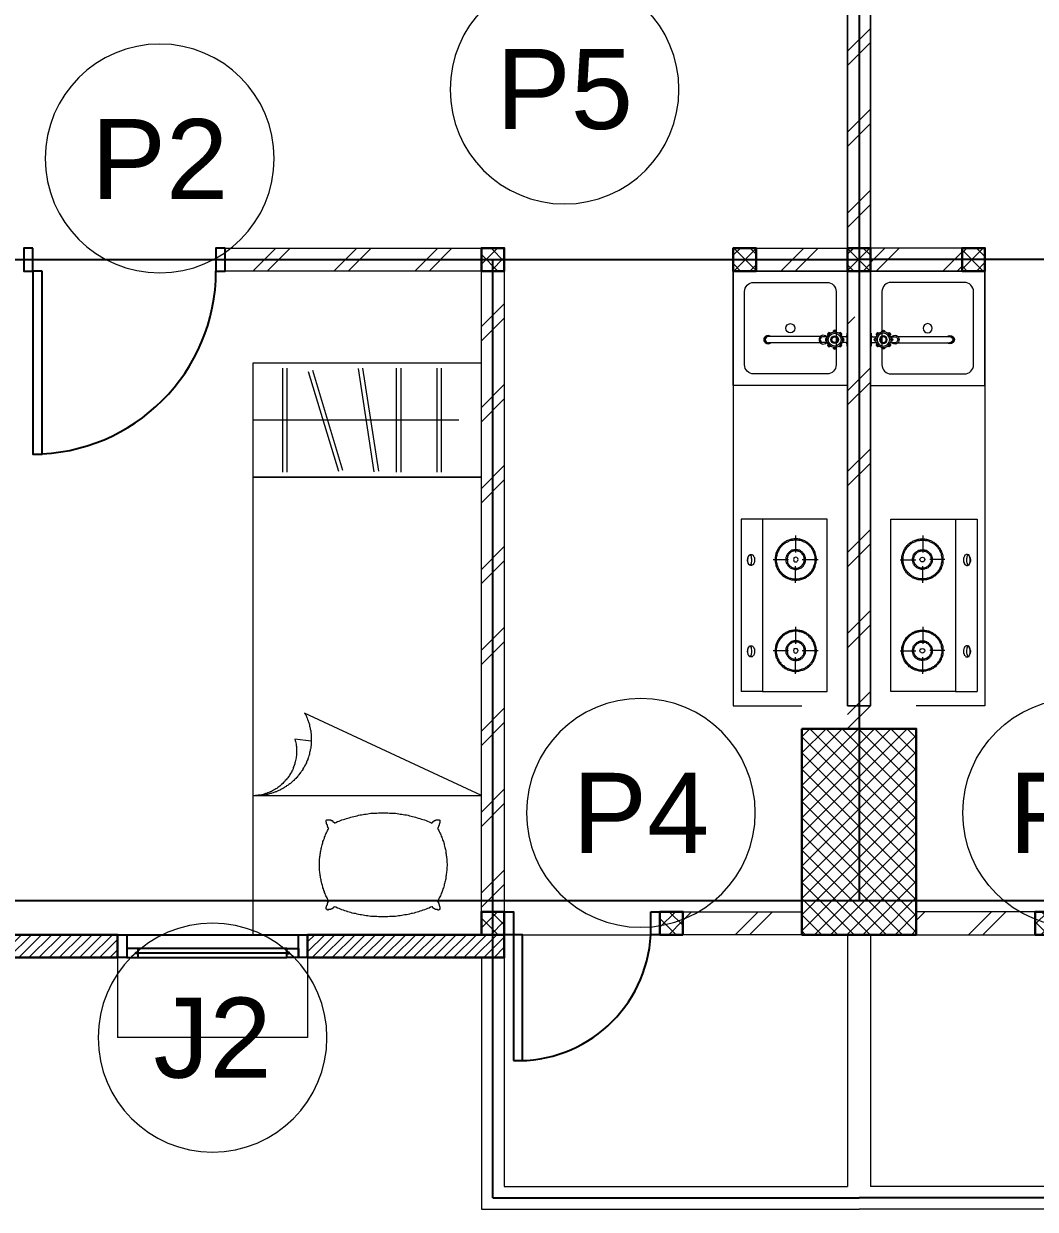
# Model space of a CAD drawing. Header units: millimetres. Extents: x -108 to 357, y -17 to 192.
# Drawn here: x 5.3 to 9.72, y 131.51 to 136.69 of the extents above; entities that cross this region are included whole.
import ezdxf
from ezdxf.enums import TextEntityAlignment as Align

# ---------------------------------------------------------------- set-up
doc = ezdxf.new("R2010")
doc.units = ezdxf.units.MM
for name, color, linetype, lineweight in [('ars', 11, 'Continuous', 0), ('KACA', 151, 'Continuous', 5), ('KOL', 1, 'Continuous', 30), ('KOLOM', 4, 'Continuous', 9), ('lan', 7, 'Continuous', 15), ('NOT', 7, 'Continuous', 20), ('SANITAIR', 15, 'Continuous', 9), ('tem', 5, 'Continuous', 20)]:
    doc.layers.add(name, color=color, linetype=linetype, lineweight=lineweight)
doc.layers.add('as', color=1, linetype='Continuous', plot=False)
doc.layers.add('Kusen', color=30, linetype='Continuous')
doc.styles.add('S', font='simplex', dxfattribs={"width": 0.75})
doc.styles.get("Standard").update_dxf_attribs({"font": 'arial.ttf'})
pattern_1 = [(225, (-516.67873, 383.079584), (0.0220970869, -0.0220970869), [])]
pattern_2 = [(45, (10.5128, -0.72464), (-0.1767767, 0.1767767), []), (45, (10.5753, -0.72464), (-0.1767767, 0.1767767), [])]

# ---------------------------------------------------------------- blocks, each defined once
blk = doc.blocks.new('T. J2')
at = {"layer": 'KACA', "color": 141}
blk.add_lwpolyline([(-0.3792, 0.0775), (0.2908, 0.0775), (0.2908, 0.0825), (-0.3792, 0.0825)], close=True, dxfattribs=at)
at = {"layer": 'Kusen'}
for p, q in [((-0.3692, 0.1), (0.2808, 0.1)), ((0.2808, 0.06), (-0.3692, 0.06)), ((-0.4192, 0), (0.3308, 0))]:
    blk.add_line(p, q, dxfattribs=at)
for points in [[(-0.4592, 0), (-0.4192, 0), (-0.4192, 0.1), (-0.4592, 0.1)], [(0.3308, 0), (0.3708, 0), (0.3708, 0.1), (0.3308, 0.1)]]:
    blk.add_lwpolyline(points, close=True, dxfattribs=at)
for points in [[(-0.3692, 0.0775), (-0.3692, 0.06), (-0.4192, 0.06), (-0.4192, 0.1), (-0.3692, 0.1), (-0.3692, 0.0825), (-0.3792, 0.0825), (-0.3792, 0.0775), (-0.3692, 0.0775)], [(0.2808, 0.0775), (0.2808, 0.06), (0.3308, 0.06), (0.3308, 0.1), (0.2808, 0.1), (0.2808, 0.0825), (0.2908, 0.0825), (0.2908, 0.0775), (0.2808, 0.0775)]]:
    blk.add_lwpolyline(points, dxfattribs=at)
blk = doc.blocks.new('K 10.10')
at = {"layer": 'ars'}
h = blk.add_hatch(dxfattribs=at)
h.set_pattern_fill('_USER', color=256, scale=0.05, angle=45, double=1, pattern_type=0)
h.set_pattern_definition([(45, (0, 0), (-0.035355339, 0.035355339), []), (135, (0, 0), (-0.035355339, -0.035355339), [])])
h.paths.add_polyline_path([(1560.5383, 1380.4069), (1560.6383, 1380.4069), (1560.6383, 1380.5069), (1560.5383, 1380.5069)])
at = {"layer": 'KOL'}
blk.add_lwpolyline([(1560.5383, 1380.4069), (1560.6383, 1380.4069), (1560.6383, 1380.5069), (1560.5383, 1380.5069)], close=True, dxfattribs=at)
blk = doc.blocks.new('P.60')
at = {"layer": 'Kusen'}
for points in [[(1472.8348, 997.5354), (1472.8748, 997.5354), (1472.8748, 997.4354), (1472.8348, 997.4354)], [(1473.4748, 997.5354), (1473.5148, 997.5354), (1473.5148, 997.4354), (1473.4748, 997.4354)], [(1472.8748, 996.8854), (1472.9148, 996.8854), (1472.9148, 997.4354), (1472.8748, 997.4354)]]:
    blk.add_lwpolyline(points, close=True, dxfattribs=at)
blk.add_arc((1472.8948, 997.4658), 0.5808, 268.0266, 356.9943, dxfattribs=at)
blk = doc.blocks.new('P.80')
at = {"layer": 'Kusen'}
for points in [[(-69.8094, -74.8368), (-69.7694, -74.8368), (-69.7694, -74.0368), (-69.8094, -74.0368)], [(-70.6094, -74.9368), (-70.5694, -74.9368), (-70.5694, -74.8368), (-70.6094, -74.8368)], [(-69.7694, -74.9368), (-69.7294, -74.9368), (-69.7294, -74.8368), (-69.7694, -74.8368)]]:
    blk.add_lwpolyline(points, close=True, dxfattribs=at)
blk.add_arc((-69.7694, -74.8368), 0.8, 90, 180, dxfattribs=at)
blk = doc.blocks.new('KRAN DPR ATAS')
for p, q in [((-0.0289, 0), (0.0289, 0)), ((-0.0289, 0), (-0.0289, -0.0021)), ((0.0289, 0), (0.0289, -0.0021)), ((-0.0275, -0.0035), (0.0275, -0.0035)), ((-0.0127, -0.0092), (-0.0127, -0.0252)), ((0.0127, -0.0092), (0.0127, -0.0252)), ((-0.0127, -0.0877), (-0.0127, -0.1101)), ((0.0127, -0.0877), (0.0127, -0.1101)), ((-0.014, -0.1188), (-0.014, -0.3457)), ((0.014, -0.1188), (0.014, -0.3457))]:
    blk.add_line(p, q)
for radius in [0.0338, 0.0279, 0.0166, 0.0138, 0.0123]:
    blk.add_circle((0, -0.0564), radius)
for centre, radius, start, end in [((-0.0338, -0.0564), 0.00706, 84.002, 275.998), ((-0.0315, -0.0564), 0.00706, 103.1189, 256.8811), ((-0.0239, -0.0326), 0.00706, 39.002, 230.998), ((-0.0222, -0.0342), 0.00706, 58.1189, 211.8811), ((-0.0275, -0.0021), 0.00141, 180, 270), ((-0.0183, -0.0092), 0.00564, 0, 90), ((-0.0009, -0.0214), 0.00884, 254.902, 254.902), ((0, -0.0227), 0.00706, 354.002, 185.998), ((0, -0.025), 0.00706, 13.1189, 166.8811), ((0.0183, -0.0092), 0.00564, 90, 180), ((0.0239, -0.0326), 0.00706, 309.002, 140.998), ((0.0222, -0.0342), 0.00706, 328.1189, 121.8811), ((0.0275, -0.0021), 0.00141, 270, 0), ((0.0338, -0.0564), 0.00706, 264.002, 95.998), ((0.0315, -0.0564), 0.00706, 283.1189, 76.8811), ((-0.0239, -0.0803), 0.00706, 129.002, 320.998), ((-0.0222, -0.0787), 0.00706, 148.1189, 301.8811), ((0, -0.1058), 0.0191, 134.711, 45.289), ((0, -0.0902), 0.00706, 174.002, 5.998), ((0, -0.0879), 0.00706, 193.1189, 346.8811), ((0.0239, -0.0803), 0.00706, 219.002, 50.998), ((0.0222, -0.0787), 0.00706, 238.1189, 31.8811), ((0, -0.1058), 0.0134, 198.6717, 270), ((0, -0.1058), 0.0134, 270, 341.3283), ((0, -0.3457), 0.0178, 141.8277, 38.1723), ((0, -0.3484), 0.0178, 175.6641, 4.3359), ((0, -0.3457), 0.014, 180, 0)]:
    blk.add_arc(centre, radius, start, end)
blk = doc.blocks.new('KOMPOR')
for points in [[(0, 0.3765), (0, -0.3765)], [(0.0944, 0.3765), (0, 0.3765)], [(0.3765, 0.3765), (0.0944, 0.3765)], [(0.0944, 0.3765), (0.0944, -0.3765)], [(0.3765, -0.3765), (0.3765, 0.3765)], [(0.2385, 0.2906), (0.2337, 0.2906), (0.23, 0.2906), (0.2252, 0.2893), (0.2203, 0.2893), (0.2167, 0.2881), (0.2119, 0.2869), (0.2082, 0.2857), (0.2034, 0.2833), (0.1998, 0.2821), (0.1961, 0.2797), (0.1925, 0.2772), (0.1889, 0.276), (0.1852, 0.2724), (0.1816, 0.27), (0.178, 0.2676), (0.1755, 0.2639), (0.1719, 0.2615), (0.1695, 0.2579), (0.1671, 0.2542), (0.1634, 0.2506), (0.1622, 0.247), (0.1598, 0.2433), (0.1574, 0.2397), (0.1562, 0.2361), (0.1538, 0.2312), (0.1525, 0.2276), (0.1513, 0.2228), (0.1501, 0.2191), (0.1501, 0.2143), (0.1489, 0.2094), (0.1489, 0.2058), (0.1489, 0.201), (0.1489, 0.1961), (0.1489, 0.1913), (0.1501, 0.1864), (0.1501, 0.1828), (0.1513, 0.178), (0.1525, 0.1743), (0.1538, 0.1695), (0.1562, 0.1659), (0.1574, 0.161), (0.1598, 0.1574), (0.1622, 0.1538), (0.1634, 0.1501), (0.1671, 0.1465), (0.1695, 0.1429), (0.1719, 0.1404), (0.1755, 0.1368), (0.178, 0.1344), (0.1816, 0.1308), (0.1852, 0.1283), (0.1889, 0.1259), (0.1925, 0.1235), (0.1961, 0.1211), (0.1998, 0.1199), (0.2034, 0.1174), (0.2082, 0.1162), (0.2119, 0.115), (0.2167, 0.1138), (0.2203, 0.1126), (0.2252, 0.1114), (0.23, 0.1114), (0.2337, 0.1102), (0.2385, 0.1102), (0.2433, 0.1102), (0.2482, 0.1114), (0.253, 0.1114), (0.2567, 0.1126), (0.2615, 0.1138), (0.2651, 0.115), (0.27, 0.1162), (0.2736, 0.1174), (0.2785, 0.1199), (0.2821, 0.1211), (0.2857, 0.1235), (0.2893, 0.1259), (0.293, 0.1283), (0.2966, 0.1308), (0.299, 0.1344), (0.3027, 0.1368), (0.3051, 0.1404), (0.3087, 0.1429), (0.3111, 0.1465), (0.3136, 0.1501), (0.316, 0.1538), (0.3184, 0.1574), (0.3196, 0.161), (0.322, 0.1659), (0.3232, 0.1695), (0.3245, 0.1743), (0.3257, 0.178), (0.3269, 0.1828), (0.3281, 0.1864), (0.3281, 0.1913), (0.3293, 0.1961), (0.3293, 0.201), (0.3293, 0.2058), (0.3281, 0.2094), (0.3281, 0.2143), (0.3269, 0.2191), (0.3257, 0.2228), (0.3245, 0.2276), (0.3232, 0.2312), (0.322, 0.2361), (0.3196, 0.2397), (0.3184, 0.2433), (0.316, 0.247), (0.3136, 0.2506), (0.3111, 0.2542), (0.3087, 0.2579), (0.3051, 0.2615), (0.3027, 0.2639), (0.299, 0.2676), (0.2966, 0.27), (0.293, 0.2724), (0.2893, 0.276), (0.2857, 0.2772), (0.2821, 0.2797), (0.2785, 0.2821), (0.2736, 0.2833), (0.27, 0.2857), (0.2651, 0.2869), (0.2615, 0.2881), (0.2567, 0.2893), (0.253, 0.2893), (0.2482, 0.2906), (0.2433, 0.2906), (0.2385, 0.2906)], [(0.2385, 0.2857), (0.2349, 0.2857), (0.23, 0.2857), (0.2264, 0.2845), (0.2215, 0.2833), (0.2179, 0.2833), (0.2131, 0.2821), (0.2094, 0.2809), (0.2058, 0.2785), (0.2022, 0.2772), (0.1985, 0.2748), (0.1949, 0.2736), (0.1913, 0.2712), (0.1877, 0.2688), (0.1852, 0.2663), (0.1816, 0.2639), (0.1792, 0.2603), (0.1755, 0.2579), (0.1731, 0.2542), (0.1707, 0.2518), (0.1683, 0.2482), (0.1659, 0.2446), (0.1646, 0.2409), (0.1622, 0.2373), (0.161, 0.2337), (0.1586, 0.23), (0.1574, 0.2264), (0.1562, 0.2215), (0.1562, 0.2179), (0.155, 0.2131), (0.1538, 0.2094), (0.1538, 0.2046), (0.1538, 0.201), (0.1538, 0.1961), (0.1538, 0.1925), (0.155, 0.1877), (0.1562, 0.184), (0.1562, 0.1792), (0.1574, 0.1755), (0.1586, 0.1719), (0.161, 0.1671), (0.1622, 0.1634), (0.1646, 0.1598), (0.1659, 0.1562), (0.1683, 0.1525), (0.1707, 0.1501), (0.1731, 0.1465), (0.1755, 0.1441), (0.1792, 0.1404), (0.1816, 0.138), (0.1852, 0.1356), (0.1877, 0.132), (0.1913, 0.1308), (0.1949, 0.1283), (0.1985, 0.1259), (0.2022, 0.1235), (0.2058, 0.1223), (0.2094, 0.1211), (0.2131, 0.1199), (0.2179, 0.1186), (0.2215, 0.1174), (0.2264, 0.1162), (0.23, 0.1162), (0.2349, 0.1162), (0.2385, 0.1162), (0.2433, 0.1162), (0.247, 0.1162), (0.2518, 0.1162), (0.2554, 0.1174), (0.2603, 0.1186), (0.2639, 0.1199), (0.2676, 0.1211), (0.2724, 0.1223), (0.276, 0.1235), (0.2797, 0.1259), (0.2833, 0.1283), (0.2869, 0.1308), (0.2893, 0.132), (0.293, 0.1356), (0.2954, 0.138), (0.299, 0.1404), (0.3015, 0.1441), (0.3039, 0.1465), (0.3075, 0.1501), (0.3087, 0.1525), (0.3111, 0.1562), (0.3136, 0.1598), (0.316, 0.1634), (0.3172, 0.1671), (0.3184, 0.1719), (0.3196, 0.1755), (0.3208, 0.1792), (0.322, 0.184), (0.3232, 0.1877), (0.3232, 0.1925), (0.3232, 0.1961), (0.3232, 0.201), (0.3232, 0.2046), (0.3232, 0.2094), (0.3232, 0.2131), (0.322, 0.2179), (0.3208, 0.2215), (0.3196, 0.2264), (0.3184, 0.23), (0.3172, 0.2337), (0.316, 0.2373), (0.3136, 0.2409), (0.3111, 0.2446), (0.3087, 0.2482), (0.3075, 0.2518), (0.3039, 0.2542), (0.3015, 0.2579), (0.299, 0.2603), (0.2954, 0.2639), (0.293, 0.2663), (0.2893, 0.2688), (0.2869, 0.2712), (0.2833, 0.2736), (0.2797, 0.2748), (0.276, 0.2772), (0.2724, 0.2785), (0.2676, 0.2809), (0.2639, 0.2821), (0.2603, 0.2833), (0.2554, 0.2833), (0.2518, 0.2845), (0.247, 0.2857), (0.2433, 0.2857), (0.2385, 0.2857)], [(0.2373, 0.3063), (0.2373, 0.2312)], [(0.0436, 0.2228), (0.0472, 0.2228), (0.0496, 0.2215), (0.0533, 0.2191), (0.0545, 0.2155), (0.0557, 0.2119), (0.0581, 0.2094), (0.0593, 0.2046), (0.0593, 0.1998), (0.0593, 0.1949), (0.0593, 0.1901), (0.0569, 0.1864), (0.0557, 0.1828), (0.0533, 0.1792), (0.0508, 0.178), (0.0484, 0.1755), (0.046, 0.1743), (0.0424, 0.1743), (0.04, 0.1755), (0.0375, 0.178), (0.0339, 0.1792), (0.0327, 0.1828), (0.0315, 0.1864), (0.0291, 0.1901), (0.0278, 0.1949), (0.0278, 0.1998), (0.0291, 0.2046), (0.0303, 0.2094), (0.0315, 0.2119), (0.0339, 0.2155), (0.0351, 0.2191), (0.0375, 0.2215), (0.0412, 0.2228), (0.0436, 0.2228)], [(0.0375, 0.2215), (0.04, 0.2215), (0.04, 0.2203), (0.0424, 0.2179), (0.0436, 0.2155), (0.0448, 0.2119), (0.0448, 0.2082), (0.046, 0.2034), (0.046, 0.1998), (0.046, 0.1961), (0.046, 0.1913), (0.0448, 0.1877), (0.0436, 0.184), (0.0436, 0.1816), (0.0412, 0.178), (0.04, 0.1768), (0.0387, 0.1755), (0.0375, 0.1755), (0.0351, 0.1768), (0.0339, 0.178), (0.0327, 0.1816), (0.0315, 0.184), (0.0315, 0.1877), (0.0303, 0.1913), (0.0303, 0.1961), (0.0303, 0.1998), (0.0303, 0.2034), (0.0315, 0.2082), (0.0315, 0.2119), (0.0327, 0.2155), (0.0339, 0.2179), (0.0351, 0.2203), (0.0363, 0.2215), (0.0375, 0.2215)], [(0.2385, 0.2433), (0.2349, 0.2433), (0.23, 0.2433), (0.2264, 0.2421), (0.2215, 0.2409), (0.2179, 0.2385), (0.2143, 0.2361), (0.2119, 0.2337), (0.2082, 0.2312), (0.2058, 0.2276), (0.2034, 0.2252), (0.201, 0.2215), (0.1985, 0.2179), (0.1973, 0.2131), (0.1961, 0.2094), (0.1961, 0.2046), (0.1961, 0.201), (0.1961, 0.1961), (0.1961, 0.1925), (0.1973, 0.1877), (0.1985, 0.184), (0.201, 0.1804), (0.2034, 0.1768), (0.2058, 0.1731), (0.2082, 0.1707), (0.2119, 0.1671), (0.2143, 0.1646), (0.2179, 0.1622), (0.2215, 0.161), (0.2264, 0.1598), (0.23, 0.1586), (0.2349, 0.1574), (0.2385, 0.1574), (0.2433, 0.1574), (0.247, 0.1586), (0.2518, 0.1598), (0.2554, 0.161), (0.2591, 0.1622), (0.2627, 0.1646), (0.2663, 0.1671), (0.2688, 0.1707), (0.2724, 0.1731), (0.2748, 0.1768), (0.2772, 0.1804), (0.2785, 0.184), (0.2797, 0.1877), (0.2809, 0.1925), (0.2821, 0.1961), (0.2821, 0.201), (0.2821, 0.2046), (0.2809, 0.2094), (0.2797, 0.2131), (0.2785, 0.2179), (0.2772, 0.2215), (0.2748, 0.2252), (0.2724, 0.2276), (0.2688, 0.2312), (0.2663, 0.2337), (0.2627, 0.2361), (0.2591, 0.2385), (0.2554, 0.2409), (0.2518, 0.2421), (0.247, 0.2433), (0.2433, 0.2433), (0.2385, 0.2433)], [(0.2385, 0.2385), (0.2349, 0.2385), (0.2312, 0.2373), (0.2276, 0.2373), (0.224, 0.2361), (0.2203, 0.2337), (0.2179, 0.2324), (0.2143, 0.23), (0.2119, 0.2276), (0.2094, 0.2252), (0.207, 0.2215), (0.2058, 0.2191), (0.2034, 0.2155), (0.2022, 0.2119), (0.2022, 0.2082), (0.201, 0.2046), (0.201, 0.201), (0.201, 0.1973), (0.2022, 0.1925), (0.2022, 0.1889), (0.2034, 0.1864), (0.2058, 0.1828), (0.207, 0.1792), (0.2094, 0.1768), (0.2119, 0.1743), (0.2143, 0.1719), (0.2179, 0.1695), (0.2203, 0.1671), (0.224, 0.1659), (0.2276, 0.1646), (0.2312, 0.1634), (0.2349, 0.1634), (0.2385, 0.1622), (0.2421, 0.1634), (0.247, 0.1634), (0.2506, 0.1646), (0.253, 0.1659), (0.2567, 0.1671), (0.2603, 0.1695), (0.2627, 0.1719), (0.2651, 0.1743), (0.2676, 0.1768), (0.27, 0.1792), (0.2724, 0.1828), (0.2736, 0.1864), (0.2748, 0.1889), (0.276, 0.1925), (0.276, 0.1973), (0.2772, 0.201), (0.276, 0.2046), (0.276, 0.2082), (0.2748, 0.2119), (0.2736, 0.2155), (0.2724, 0.2191), (0.27, 0.2215), (0.2676, 0.2252), (0.2651, 0.2276), (0.2627, 0.23), (0.2603, 0.2324), (0.2567, 0.2337), (0.253, 0.2361), (0.2506, 0.2373), (0.247, 0.2373), (0.2421, 0.2385), (0.2385, 0.2385)], [(0.2385, 0.2107), (0.2349, 0.2094), (0.2312, 0.2082), (0.23, 0.2046), (0.2288, 0.201), (0.23, 0.1961), (0.2312, 0.1937), (0.2349, 0.1913), (0.2385, 0.1901), (0.2433, 0.1913), (0.2458, 0.1937), (0.2482, 0.1961), (0.2494, 0.201), (0.2482, 0.2046), (0.2458, 0.2082), (0.2433, 0.2094), (0.2385, 0.2107)], [(0.1404, 0.201), (0.207, 0.201)], [(0.2373, 0.0993), (0.2373, 0.1719)], [(0.3366, 0.1998), (0.2676, 0.1998)], [(0.2373, -0.0932), (0.2373, -0.1671)], [(0.2385, -0.1077), (0.2337, -0.1077), (0.23, -0.1077), (0.2252, -0.109), (0.2203, -0.109), (0.2167, -0.1102), (0.2119, -0.1114), (0.2082, -0.1126), (0.2034, -0.115), (0.1998, -0.1162), (0.1961, -0.1186), (0.1925, -0.1211), (0.1889, -0.1235), (0.1852, -0.1259), (0.1816, -0.1283), (0.178, -0.1308), (0.1755, -0.1344), (0.1719, -0.1368), (0.1695, -0.1404), (0.1671, -0.1441), (0.1634, -0.1477), (0.1622, -0.1513), (0.1598, -0.155), (0.1574, -0.1586), (0.1562, -0.1622), (0.1538, -0.1671), (0.1525, -0.1707), (0.1513, -0.1755), (0.1501, -0.1792), (0.1501, -0.184), (0.1489, -0.1889), (0.1489, -0.1925), (0.1489, -0.1973), (0.1489, -0.2022), (0.1489, -0.207), (0.1501, -0.2119), (0.1501, -0.2155), (0.1513, -0.2203), (0.1525, -0.224), (0.1538, -0.2288), (0.1562, -0.2324), (0.1574, -0.2373), (0.1598, -0.2409), (0.1622, -0.2446), (0.1634, -0.2482), (0.1671, -0.2518), (0.1695, -0.2554), (0.1719, -0.2579), (0.1755, -0.2615), (0.178, -0.2639), (0.1816, -0.2676), (0.1852, -0.27), (0.1889, -0.2724), (0.1925, -0.2748), (0.1961, -0.2772), (0.1998, -0.2785), (0.2034, -0.2809), (0.2082, -0.2821), (0.2119, -0.2833), (0.2167, -0.2845), (0.2203, -0.2857), (0.2252, -0.2869), (0.23, -0.2869), (0.2337, -0.2881), (0.2385, -0.2881), (0.2433, -0.2881), (0.2482, -0.2869), (0.253, -0.2869), (0.2567, -0.2857), (0.2615, -0.2845), (0.2651, -0.2833), (0.27, -0.2821), (0.2736, -0.2809), (0.2785, -0.2785), (0.2821, -0.2772), (0.2857, -0.2748), (0.2893, -0.2724), (0.293, -0.27), (0.2966, -0.2676), (0.299, -0.2639), (0.3027, -0.2615), (0.3051, -0.2579), (0.3087, -0.2554), (0.3111, -0.2518), (0.3136, -0.2482), (0.316, -0.2446), (0.3184, -0.2409), (0.3196, -0.2373), (0.322, -0.2324), (0.3232, -0.2288), (0.3245, -0.224), (0.3257, -0.2203), (0.3269, -0.2155), (0.3281, -0.2119), (0.3281, -0.207), (0.3293, -0.2022), (0.3293, -0.1973), (0.3293, -0.1925), (0.3281, -0.1889), (0.3281, -0.184), (0.3269, -0.1792), (0.3257, -0.1755), (0.3245, -0.1707), (0.3232, -0.1671), (0.322, -0.1622), (0.3196, -0.1586), (0.3184, -0.155), (0.316, -0.1513), (0.3136, -0.1477), (0.3111, -0.1441), (0.3087, -0.1404), (0.3051, -0.1368), (0.3027, -0.1344), (0.299, -0.1308), (0.2966, -0.1283), (0.293, -0.1259), (0.2893, -0.1235), (0.2857, -0.1211), (0.2821, -0.1186), (0.2785, -0.1162), (0.2736, -0.115), (0.27, -0.1126), (0.2651, -0.1114), (0.2615, -0.1102), (0.2567, -0.109), (0.253, -0.109), (0.2482, -0.1077), (0.2433, -0.1077), (0.2385, -0.1077)], [(0.2385, -0.1126), (0.2349, -0.1126), (0.23, -0.1126), (0.2264, -0.1138), (0.2215, -0.115), (0.2179, -0.115), (0.2131, -0.1162), (0.2094, -0.1174), (0.2058, -0.1199), (0.2022, -0.1211), (0.1985, -0.1235), (0.1949, -0.1247), (0.1913, -0.1271), (0.1877, -0.1295), (0.1852, -0.132), (0.1816, -0.1344), (0.1792, -0.138), (0.1755, -0.1404), (0.1731, -0.1441), (0.1707, -0.1465), (0.1683, -0.1501), (0.1659, -0.1538), (0.1646, -0.1574), (0.1622, -0.161), (0.161, -0.1646), (0.1586, -0.1683), (0.1574, -0.1719), (0.1562, -0.1768), (0.1562, -0.1804), (0.155, -0.1852), (0.1538, -0.1889), (0.1538, -0.1937), (0.1538, -0.1973), (0.1538, -0.2022), (0.1538, -0.2058), (0.155, -0.2107), (0.1562, -0.2143), (0.1562, -0.2191), (0.1574, -0.2228), (0.1586, -0.2264), (0.161, -0.2312), (0.1622, -0.2349), (0.1646, -0.2385), (0.1659, -0.2421), (0.1683, -0.2458), (0.1707, -0.2482), (0.1731, -0.2518), (0.1755, -0.2554), (0.1792, -0.2579), (0.1816, -0.2603), (0.1852, -0.2627), (0.1877, -0.2663), (0.1913, -0.2688), (0.1949, -0.27), (0.1985, -0.2724), (0.2022, -0.2748), (0.2058, -0.276), (0.2094, -0.2772), (0.2131, -0.2785), (0.2179, -0.2797), (0.2215, -0.2809), (0.2264, -0.2821), (0.23, -0.2821), (0.2349, -0.2821), (0.2385, -0.2833), (0.2433, -0.2821), (0.247, -0.2821), (0.2518, -0.2821), (0.2554, -0.2809), (0.2603, -0.2797), (0.2639, -0.2785), (0.2676, -0.2772), (0.2724, -0.276), (0.276, -0.2748), (0.2797, -0.2724), (0.2833, -0.27), (0.2869, -0.2688), (0.2893, -0.2663), (0.293, -0.2627), (0.2954, -0.2603), (0.299, -0.2579), (0.3015, -0.2554), (0.3039, -0.2518), (0.3075, -0.2482), (0.3087, -0.2458), (0.3111, -0.2421), (0.3136, -0.2385), (0.316, -0.2349), (0.3172, -0.2312), (0.3184, -0.2264), (0.3196, -0.2228), (0.3208, -0.2191), (0.322, -0.2143), (0.3232, -0.2107), (0.3232, -0.2058), (0.3232, -0.2022), (0.3232, -0.1973), (0.3232, -0.1937), (0.3232, -0.1889), (0.3232, -0.1852), (0.322, -0.1804), (0.3208, -0.1768), (0.3196, -0.1719), (0.3184, -0.1683), (0.3172, -0.1646), (0.316, -0.161), (0.3136, -0.1574), (0.3111, -0.1538), (0.3087, -0.1501), (0.3075, -0.1465), (0.3039, -0.1441), (0.3015, -0.1404), (0.299, -0.138), (0.2954, -0.1344), (0.293, -0.132), (0.2893, -0.1295), (0.2869, -0.1271), (0.2833, -0.1247), (0.2797, -0.1235), (0.276, -0.1211), (0.2724, -0.1199), (0.2676, -0.1174), (0.2639, -0.1162), (0.2603, -0.115), (0.2554, -0.115), (0.2518, -0.1138), (0.247, -0.1126), (0.2433, -0.1126), (0.2385, -0.1126)], [(0.2385, -0.155), (0.2349, -0.155), (0.23, -0.155), (0.2264, -0.1562), (0.2215, -0.1574), (0.2179, -0.1598), (0.2143, -0.1622), (0.2119, -0.1646), (0.2082, -0.1671), (0.2058, -0.1707), (0.2034, -0.1731), (0.201, -0.1768), (0.1985, -0.1804), (0.1973, -0.1852), (0.1961, -0.1889), (0.1961, -0.1937), (0.1961, -0.1973), (0.1961, -0.2022), (0.1961, -0.207), (0.1973, -0.2107), (0.1985, -0.2143), (0.201, -0.2179), (0.2034, -0.2215), (0.2058, -0.2252), (0.2082, -0.2288), (0.2119, -0.2312), (0.2143, -0.2337), (0.2179, -0.2361), (0.2215, -0.2373), (0.2264, -0.2385), (0.23, -0.2397), (0.2349, -0.2409), (0.2385, -0.2409), (0.2433, -0.2409), (0.247, -0.2397), (0.2518, -0.2385), (0.2554, -0.2373), (0.2591, -0.2361), (0.2627, -0.2337), (0.2663, -0.2312), (0.2688, -0.2288), (0.2724, -0.2252), (0.2748, -0.2215), (0.2772, -0.2179), (0.2785, -0.2143), (0.2797, -0.2107), (0.2809, -0.207), (0.2821, -0.2022), (0.2821, -0.1973), (0.2821, -0.1937), (0.2809, -0.1889), (0.2797, -0.1852), (0.2785, -0.1804), (0.2772, -0.1768), (0.2748, -0.1731), (0.2724, -0.1707), (0.2688, -0.1671), (0.2663, -0.1646), (0.2627, -0.1622), (0.2591, -0.1598), (0.2554, -0.1574), (0.2518, -0.1562), (0.247, -0.155), (0.2433, -0.155), (0.2385, -0.155)], [(0.0436, -0.1768), (0.0472, -0.1768), (0.0496, -0.178), (0.0533, -0.1804), (0.0545, -0.1828), (0.0557, -0.1864), (0.0581, -0.1901), (0.0593, -0.1949), (0.0593, -0.1985), (0.0593, -0.2034), (0.0593, -0.2082), (0.0569, -0.2119), (0.0557, -0.2167), (0.0533, -0.2191), (0.0508, -0.2215), (0.0484, -0.224), (0.046, -0.224), (0.0424, -0.224), (0.04, -0.224), (0.0375, -0.2215), (0.0339, -0.2191), (0.0327, -0.2167), (0.0315, -0.2119), (0.0291, -0.2082), (0.0278, -0.2034), (0.0278, -0.1985), (0.0291, -0.1949), (0.0303, -0.1901), (0.0315, -0.1864), (0.0339, -0.1828), (0.0351, -0.1804), (0.0375, -0.178), (0.0412, -0.1768), (0.0436, -0.1768)], [(0.0375, -0.1768), (0.04, -0.178), (0.04, -0.1792), (0.0424, -0.1804), (0.0436, -0.1828), (0.0448, -0.1864), (0.0448, -0.1901), (0.046, -0.1949), (0.046, -0.1985), (0.046, -0.2034), (0.046, -0.2082), (0.0448, -0.2107), (0.0436, -0.2155), (0.0436, -0.2179), (0.0412, -0.2203), (0.04, -0.2228), (0.0387, -0.2228), (0.0375, -0.2228), (0.0351, -0.2228), (0.0339, -0.2203), (0.0327, -0.2179), (0.0315, -0.2155), (0.0315, -0.2107), (0.0303, -0.2082), (0.0303, -0.2034), (0.0303, -0.1985), (0.0303, -0.1949), (0.0315, -0.1901), (0.0315, -0.1864), (0.0327, -0.1828), (0.0339, -0.1804), (0.0351, -0.1792), (0.0363, -0.178), (0.0375, -0.1768)], [(0.1404, -0.1973), (0.207, -0.1973)], [(0.2385, -0.1598), (0.2349, -0.1598), (0.2312, -0.161), (0.2276, -0.161), (0.224, -0.1622), (0.2203, -0.1646), (0.2179, -0.1659), (0.2143, -0.1683), (0.2119, -0.1707), (0.2094, -0.1731), (0.207, -0.1768), (0.2058, -0.1792), (0.2034, -0.1828), (0.2022, -0.1864), (0.2022, -0.1901), (0.201, -0.1937), (0.201, -0.1973), (0.201, -0.2022), (0.2022, -0.2058), (0.2022, -0.2094), (0.2034, -0.2131), (0.2058, -0.2155), (0.207, -0.2191), (0.2094, -0.2215), (0.2119, -0.224), (0.2143, -0.2264), (0.2179, -0.2288), (0.2203, -0.2312), (0.224, -0.2324), (0.2276, -0.2337), (0.2312, -0.2349), (0.2349, -0.2349), (0.2385, -0.2361), (0.2421, -0.2349), (0.247, -0.2349), (0.2506, -0.2337), (0.253, -0.2324), (0.2567, -0.2312), (0.2603, -0.2288), (0.2627, -0.2264), (0.2651, -0.224), (0.2676, -0.2215), (0.27, -0.2191), (0.2724, -0.2155), (0.2736, -0.2131), (0.2748, -0.2094), (0.276, -0.2058), (0.276, -0.2022), (0.2772, -0.1973), (0.276, -0.1937), (0.276, -0.1901), (0.2748, -0.1864), (0.2736, -0.1828), (0.2724, -0.1792), (0.27, -0.1768), (0.2676, -0.1731), (0.2651, -0.1707), (0.2627, -0.1683), (0.2603, -0.1659), (0.2567, -0.1646), (0.253, -0.1622), (0.2506, -0.161), (0.247, -0.161), (0.2421, -0.1598), (0.2385, -0.1598)], [(0.2385, -0.1877), (0.2349, -0.1889), (0.2312, -0.1901), (0.23, -0.1937), (0.2288, -0.1973), (0.23, -0.2022), (0.2312, -0.2046), (0.2349, -0.207), (0.2385, -0.2082), (0.2433, -0.207), (0.2458, -0.2046), (0.2482, -0.2022), (0.2494, -0.1973), (0.2482, -0.1937), (0.2458, -0.1901), (0.2433, -0.1889), (0.2385, -0.1877)], [(0.3366, -0.1985), (0.2676, -0.1985)], [(0.2373, -0.299), (0.2373, -0.2264)], [(0.0944, -0.3765), (0, -0.3765)], [(0.0944, -0.3765), (0.3765, -0.3765)]]:
    blk.add_lwpolyline(points)
blk = doc.blocks.new('BED2')
blk.add_lwpolyline([(-0.4994, 1.9988), (0.4994, 1.9988), (0.4994, 0), (-0.4994, 0)], close=True)
for points in [[(0.4994, 1.9988), (0.4994, 0)], [(0.2827, 1.8765), (0.2766, 1.8789), (0.2706, 1.8826), (0.2633, 1.885), (0.2573, 1.8874), (0.2512, 1.8898), (0.2439, 1.8923), (0.2379, 1.8947), (0.2306, 1.8959), (0.2246, 1.8983), (0.2185, 1.9007), (0.2113, 1.9019), (0.2052, 1.9044), (0.1979, 1.9056), (0.1919, 1.9068), (0.1846, 1.9092), (0.1786, 1.9104), (0.1713, 1.9116), (0.1653, 1.9128), (0.158, 1.914), (0.1519, 1.9153), (0.1447, 1.9165), (0.1374, 1.9165), (0.1314, 1.9177), (0.1241, 1.9189), (0.118, 1.9189), (0.1108, 1.9201), (0.1047, 1.9201), (0.0975, 1.9201), (0.0902, 1.9213), (0.0841, 1.9213), (0.0769, 1.9213), (0.0708, 1.9213), (0.0636, 1.9213), (0.0563, 1.9213), (0.0502, 1.9213), (0.043, 1.9201), (0.0369, 1.9201), (0.0297, 1.9201), (0.0224, 1.9189), (0.0163, 1.9189), (0.0091, 1.9177), (0.003, 1.9165), (-0.0042, 1.9165), (-0.0115, 1.9153), (-0.0176, 1.914), (-0.0248, 1.9128), (-0.0309, 1.9116), (-0.0381, 1.9104), (-0.0442, 1.9092), (-0.0515, 1.9068), (-0.0575, 1.9056), (-0.0648, 1.9044), (-0.0708, 1.9019), (-0.0781, 1.9007), (-0.0841, 1.8983), (-0.0902, 1.8959), (-0.0975, 1.8947), (-0.1035, 1.8923), (-0.1108, 1.8898), (-0.1168, 1.8874), (-0.1229, 1.885), (-0.1301, 1.8826), (-0.1362, 1.8789), (-0.1423, 1.8765)], [(-0.1435, 1.8765), (-0.1435, 1.8765), (-0.1435, 1.8765), (-0.1447, 1.8765), (-0.1447, 1.8777), (-0.1447, 1.8789), (-0.1471, 1.8789), (-0.1471, 1.8814), (-0.1495, 1.8814), (-0.1495, 1.8826), (-0.1495, 1.8826), (-0.1495, 1.8838), (-0.1519, 1.8838), (-0.1519, 1.8862), (-0.1556, 1.8862), (-0.1556, 1.8874), (-0.158, 1.8874), (-0.158, 1.8886), (-0.1592, 1.8886), (-0.1592, 1.8886), (-0.1689, 1.8886), (-0.1689, 1.8898), (-0.1701, 1.8898), (-0.1701, 1.891), (-0.1737, 1.891), (-0.1737, 1.8898), (-0.1737, 1.8898), (-0.1737, 1.8886), (-0.1774, 1.8886), (-0.1774, 1.8886), (-0.1774, 1.8886), (-0.1774, 1.8862), (-0.1786, 1.8862), (-0.1786, 1.8789), (-0.1774, 1.8789), (-0.1774, 1.8765), (-0.1774, 1.8765), (-0.1774, 1.8729), (-0.1762, 1.8729), (-0.1762, 1.8705), (-0.1749, 1.8705), (-0.1749, 1.868), (-0.1737, 1.868), (-0.1737, 1.8668), (-0.1737, 1.8668), (-0.1737, 1.8632), (-0.1725, 1.8632), (-0.1725, 1.8608), (-0.1713, 1.8608), (-0.1713, 1.8571), (-0.1713, 1.8571), (-0.1713, 1.8559), (-0.1701, 1.8559), (-0.1701, 1.8547), (-0.1689, 1.8547), (-0.1689, 1.8523), (-0.1677, 1.8523)], [(0.3081, 1.8523), (0.3081, 1.8523), (0.3081, 1.8547), (0.3093, 1.8547), (0.3093, 1.8559), (0.3105, 1.8559), (0.3105, 1.8571), (0.3117, 1.8571), (0.3117, 1.8608), (0.3117, 1.8608), (0.3117, 1.8632), (0.313, 1.8632), (0.313, 1.8668), (0.3142, 1.8668), (0.3142, 1.868), (0.3142, 1.868), (0.3142, 1.8705), (0.3154, 1.8705), (0.3154, 1.8729), (0.3166, 1.8729), (0.3166, 1.8765), (0.3178, 1.8765), (0.3178, 1.8789), (0.3178, 1.8789), (0.3178, 1.8862), (0.3178, 1.8862), (0.3178, 1.8886), (0.3166, 1.8886), (0.3166, 1.8886), (0.3142, 1.8886), (0.3142, 1.8898), (0.313, 1.8898), (0.313, 1.891), (0.3093, 1.891), (0.3093, 1.8898), (0.3081, 1.8898), (0.3081, 1.8886), (0.2996, 1.8886), (0.2996, 1.8886), (0.2972, 1.8886), (0.2972, 1.8874), (0.296, 1.8874), (0.296, 1.8862), (0.2924, 1.8862), (0.2924, 1.8838), (0.29, 1.8838), (0.29, 1.8826), (0.2887, 1.8826), (0.2887, 1.8814), (0.2863, 1.8814), (0.2863, 1.8789), (0.2851, 1.8789), (0.2851, 1.8777), (0.2839, 1.8777), (0.2839, 1.8765), (0.2839, 1.8765), (0.2839, 1.8765), (0.2827, 1.8765)], [(-0.1677, 1.8523), (-0.1701, 1.8475), (-0.1725, 1.8426), (-0.1749, 1.8378), (-0.1774, 1.8329), (-0.1798, 1.8293), (-0.1822, 1.8245), (-0.1834, 1.8196), (-0.1858, 1.8148), (-0.187, 1.8099), (-0.1895, 1.8051), (-0.1907, 1.799), (-0.1931, 1.7942), (-0.1943, 1.7893), (-0.1955, 1.7845), (-0.1967, 1.7797), (-0.1979, 1.7748), (-0.1992, 1.77), (-0.2004, 1.7651), (-0.2016, 1.7591), (-0.2028, 1.7542), (-0.204, 1.7494), (-0.204, 1.7446), (-0.2052, 1.7397), (-0.2052, 1.7349), (-0.2064, 1.7288), (-0.2064, 1.724), (-0.2076, 1.7191), (-0.2076, 1.7143), (-0.2076, 1.7082), (-0.2076, 1.7034), (-0.2076, 1.6985), (-0.2088, 1.6937), (-0.2076, 1.6877), (-0.2076, 1.6828), (-0.2076, 1.678), (-0.2076, 1.6731), (-0.2076, 1.6683), (-0.2064, 1.6622), (-0.2064, 1.6574), (-0.2052, 1.6525), (-0.2052, 1.6477), (-0.204, 1.6429), (-0.204, 1.6368), (-0.2028, 1.632), (-0.2016, 1.6271), (-0.2004, 1.6223), (-0.1992, 1.6174), (-0.1979, 1.6126), (-0.1967, 1.6065), (-0.1955, 1.6017), (-0.1943, 1.5969), (-0.1931, 1.592), (-0.1907, 1.5872), (-0.1895, 1.5823), (-0.187, 1.5775), (-0.1858, 1.5726), (-0.1834, 1.5678), (-0.1822, 1.563), (-0.1798, 1.5581), (-0.1774, 1.5533), (-0.1749, 1.5484), (-0.1725, 1.5436), (-0.1701, 1.5387), (-0.1677, 1.5339)], [(0.3081, 1.5339), (0.3105, 1.5387), (0.313, 1.5436), (0.3154, 1.5484), (0.3178, 1.5533), (0.3202, 1.5581), (0.3226, 1.563), (0.3238, 1.5678), (0.3263, 1.5726), (0.3275, 1.5775), (0.3299, 1.5823), (0.3311, 1.5872), (0.3335, 1.592), (0.3347, 1.5969), (0.336, 1.6017), (0.3372, 1.6065), (0.3384, 1.6126), (0.3396, 1.6174), (0.3408, 1.6223), (0.342, 1.6271), (0.3432, 1.632), (0.3444, 1.6368), (0.3444, 1.6429), (0.3456, 1.6477), (0.3456, 1.6525), (0.3469, 1.6574), (0.3469, 1.6622), (0.3481, 1.6683), (0.3481, 1.6731), (0.3481, 1.678), (0.3481, 1.6828), (0.3493, 1.6889), (0.3493, 1.6937), (0.3493, 1.6985), (0.3481, 1.7034), (0.3481, 1.7082), (0.3481, 1.7143), (0.3481, 1.7191), (0.3469, 1.724), (0.3469, 1.7288), (0.3456, 1.7349), (0.3456, 1.7397), (0.3444, 1.7446), (0.3444, 1.7494), (0.3432, 1.7542), (0.342, 1.7591), (0.3408, 1.7651), (0.3396, 1.77), (0.3384, 1.7748), (0.3372, 1.7797), (0.336, 1.7845), (0.3347, 1.7893), (0.3335, 1.7942), (0.3311, 1.799), (0.3299, 1.8051), (0.3275, 1.8099), (0.3263, 1.8148), (0.3238, 1.8196), (0.3226, 1.8245), (0.3202, 1.8293), (0.3178, 1.8329), (0.3154, 1.8378), (0.313, 1.8426), (0.3105, 1.8475), (0.3081, 1.8523)], [(-0.1677, 1.5339), (-0.1689, 1.5339), (-0.1689, 1.5327), (-0.1701, 1.5327), (-0.1701, 1.5303), (-0.1713, 1.5303), (-0.1713, 1.5278), (-0.1713, 1.5278), (-0.1713, 1.5254), (-0.1725, 1.5254), (-0.1725, 1.523), (-0.1737, 1.523), (-0.1737, 1.5206), (-0.1737, 1.5206), (-0.1737, 1.5182), (-0.1749, 1.5182), (-0.1749, 1.5169), (-0.1762, 1.5169), (-0.1762, 1.5145), (-0.1774, 1.5145), (-0.1774, 1.5097), (-0.1774, 1.5097), (-0.1774, 1.5073), (-0.1786, 1.5073), (-0.1786, 1.5), (-0.1774, 1.5), (-0.1774, 1.4988), (-0.1774, 1.4988), (-0.1774, 1.4976), (-0.1737, 1.4976), (-0.1737, 1.4964), (-0.1737, 1.4964), (-0.1737, 1.4964), (-0.1701, 1.4964), (-0.1701, 1.4964), (-0.1689, 1.4964), (-0.1689, 1.4976), (-0.1592, 1.4976), (-0.1592, 1.4988), (-0.158, 1.4988), (-0.158, 1.5), (-0.1556, 1.5), (-0.1556, 1.5), (-0.1519, 1.5), (-0.1519, 1.5024), (-0.1495, 1.5024), (-0.1495, 1.5048), (-0.1495, 1.5048), (-0.1495, 1.5061), (-0.1471, 1.5061), (-0.1471, 1.5073), (-0.1447, 1.5073), (-0.1447, 1.5085), (-0.1447, 1.5085), (-0.1435, 1.5085), (-0.1435, 1.5097), (-0.1435, 1.5097)], [(-0.1423, 1.5109), (-0.1362, 1.5085), (-0.1289, 1.5048), (-0.1229, 1.5024), (-0.1168, 1.5), (-0.1108, 1.4976), (-0.1035, 1.4952), (-0.0975, 1.4939), (-0.0902, 1.4915), (-0.0841, 1.4891), (-0.0781, 1.4879), (-0.0708, 1.4855), (-0.0648, 1.4843), (-0.0575, 1.4818), (-0.0515, 1.4806), (-0.0442, 1.4794), (-0.0381, 1.477), (-0.0309, 1.4758), (-0.0248, 1.4746), (-0.0176, 1.4734), (-0.0115, 1.4722), (-0.0042, 1.4722), (0.003, 1.4709), (0.0091, 1.4697), (0.0163, 1.4685), (0.0224, 1.4685), (0.0297, 1.4673), (0.0369, 1.4673), (0.043, 1.4673), (0.0502, 1.4661), (0.0563, 1.4661), (0.0636, 1.4661), (0.0708, 1.4661), (0.0769, 1.4661), (0.0841, 1.4661), (0.0902, 1.4661), (0.0975, 1.4673), (0.1047, 1.4673), (0.1108, 1.4673), (0.118, 1.4685), (0.1241, 1.4685), (0.1314, 1.4697), (0.1386, 1.4709), (0.1447, 1.4722), (0.1519, 1.4722), (0.158, 1.4734), (0.1653, 1.4746), (0.1713, 1.4758), (0.1786, 1.477), (0.1846, 1.4794), (0.1919, 1.4806), (0.1979, 1.4818), (0.2052, 1.4843), (0.2113, 1.4855), (0.2185, 1.4879), (0.2246, 1.4891), (0.2306, 1.4915), (0.2379, 1.4939), (0.2439, 1.4952), (0.2512, 1.4976), (0.2573, 1.5), (0.2633, 1.5024), (0.2706, 1.5061), (0.2766, 1.5085), (0.2827, 1.5109)], [(0.2827, 1.5097), (0.2839, 1.5097)], [(0.2839, 1.5097), (0.2839, 1.5085), (0.2839, 1.5085), (0.2839, 1.5085), (0.2851, 1.5085), (0.2851, 1.5073), (0.2863, 1.5073), (0.2863, 1.5061), (0.2887, 1.5061), (0.2887, 1.5048), (0.29, 1.5048), (0.29, 1.5024), (0.2924, 1.5024), (0.2924, 1.5), (0.296, 1.5), (0.296, 1.5), (0.2972, 1.5), (0.2972, 1.4988), (0.2996, 1.4988), (0.2996, 1.4976), (0.3081, 1.4976), (0.3081, 1.4964), (0.3093, 1.4964), (0.3093, 1.4964), (0.313, 1.4964), (0.313, 1.4964), (0.3142, 1.4964), (0.3142, 1.4976), (0.3166, 1.4976), (0.3166, 1.4988), (0.3178, 1.4988), (0.3178, 1.5), (0.3178, 1.5), (0.3178, 1.5073), (0.3178, 1.5073), (0.3178, 1.5097), (0.3166, 1.5097), (0.3166, 1.5145), (0.3154, 1.5145), (0.3154, 1.5169), (0.3142, 1.5169), (0.3142, 1.5182), (0.3142, 1.5182), (0.3142, 1.5206), (0.313, 1.5206), (0.313, 1.523), (0.3117, 1.523), (0.3117, 1.5254), (0.3117, 1.5254), (0.3117, 1.5278), (0.3105, 1.5278), (0.3105, 1.5303), (0.3093, 1.5303), (0.3093, 1.5327), (0.3081, 1.5327), (0.3081, 1.5339), (0.3081, 1.5339)], [(-0.3154, 1.1441), (-0.3142, 1.1501), (-0.313, 1.155), (-0.3117, 1.161), (-0.3105, 1.1659), (-0.3105, 1.1719), (-0.3093, 1.1768), (-0.3093, 1.1828), (-0.3081, 1.1877), (-0.3081, 1.1937), (-0.3081, 1.1998), (-0.3081, 1.2046), (-0.3093, 1.2107), (-0.3093, 1.2155), (-0.3105, 1.2215), (-0.3105, 1.2264), (-0.3117, 1.2324), (-0.313, 1.2373), (-0.3142, 1.2433), (-0.3154, 1.2482), (-0.3166, 1.253), (-0.319, 1.2591), (-0.3202, 1.2639), (-0.3226, 1.2688), (-0.3238, 1.2748), (-0.3263, 1.2797), (-0.3287, 1.2845), (-0.3311, 1.2893), (-0.3347, 1.2942), (-0.3372, 1.299), (-0.3396, 1.3039), (-0.3432, 1.3087), (-0.3469, 1.3136), (-0.3505, 1.3172), (-0.3541, 1.322), (-0.3577, 1.3257), (-0.3614, 1.3305), (-0.365, 1.3341), (-0.3686, 1.3378), (-0.3735, 1.3426), (-0.3771, 1.3462), (-0.3808, 1.3499), (-0.3856, 1.3523), (-0.3904, 1.3559), (-0.3953, 1.3596), (-0.3989, 1.362), (-0.4038, 1.3644), (-0.4086, 1.368), (-0.4134, 1.3705), (-0.4183, 1.3729), (-0.4231, 1.3753), (-0.4292, 1.3777), (-0.434, 1.3789), (-0.4389, 1.3814), (-0.4437, 1.3826), (-0.4498, 1.385), (-0.4546, 1.3862), (-0.4607, 1.3874), (-0.4655, 1.3886), (-0.4715, 1.3898), (-0.4764, 1.3898), (-0.4824, 1.391), (-0.4873, 1.391), (-0.4933, 1.3923), (-0.4994, 1.3923)], [(-0.2718, 1.0315), (-0.2706, 1.0351), (-0.2682, 1.0387), (-0.2669, 1.0424), (-0.2645, 1.046), (-0.2633, 1.0496), (-0.2621, 1.0533), (-0.2609, 1.0581), (-0.2585, 1.0617), (-0.2573, 1.0654), (-0.2561, 1.069), (-0.2548, 1.0726), (-0.2536, 1.0763), (-0.2524, 1.0811), (-0.2512, 1.0847), (-0.2512, 1.0884), (-0.25, 1.092), (-0.2488, 1.0956), (-0.2488, 1.1005), (-0.2476, 1.1041), (-0.2464, 1.1077), (-0.2464, 1.1114), (-0.2464, 1.1162), (-0.2452, 1.1199), (-0.2452, 1.1235), (-0.2452, 1.1283), (-0.2439, 1.132), (-0.2439, 1.1356), (-0.2439, 1.1392), (-0.2439, 1.1441), (-0.2439, 1.1477), (-0.2439, 1.1513), (-0.2439, 1.1562), (-0.2439, 1.1598), (-0.2452, 1.1634), (-0.2452, 1.1671), (-0.2452, 1.1719), (-0.2464, 1.1755), (-0.2464, 1.1792), (-0.2464, 1.1828), (-0.2476, 1.1877), (-0.2488, 1.1913), (-0.2488, 1.1949), (-0.25, 1.1985), (-0.2512, 1.2034), (-0.2512, 1.207), (-0.2524, 1.2107), (-0.2536, 1.2143), (-0.2548, 1.2179), (-0.2561, 1.2228), (-0.2573, 1.2264), (-0.2585, 1.23), (-0.2597, 1.2337), (-0.2621, 1.2373), (-0.2633, 1.2409), (-0.2645, 1.2446), (-0.2657, 1.2482), (-0.2682, 1.2518), (-0.2694, 1.2554), (-0.2718, 1.2591), (-0.273, 1.2627), (-0.2754, 1.2663), (-0.2778, 1.27), (-0.2803, 1.2736), (-0.2815, 1.2772), (-0.2839, 1.2809), (-0.2863, 1.2845), (-0.2887, 1.2869), (-0.2912, 1.2906), (-0.2936, 1.2942), (-0.296, 1.2966), (-0.2984, 1.3002), (-0.3008, 1.3039), (-0.3033, 1.3063), (-0.3057, 1.3099), (-0.3093, 1.3123), (-0.3117, 1.316), (-0.3142, 1.3184), (-0.3178, 1.3208), (-0.3202, 1.3245), (-0.3226, 1.3269), (-0.3263, 1.3293), (-0.3287, 1.3317), (-0.3323, 1.3354), (-0.3347, 1.3378), (-0.3384, 1.3402), (-0.342, 1.3426), (-0.3444, 1.345), (-0.3481, 1.3475), (-0.3517, 1.3487), (-0.3541, 1.3511), (-0.3577, 1.3535), (-0.3614, 1.3559), (-0.365, 1.3584), (-0.3686, 1.3596), (-0.3711, 1.362), (-0.3747, 1.3632), (-0.3783, 1.3656), (-0.382, 1.3668), (-0.3856, 1.3692), (-0.3892, 1.3705), (-0.3929, 1.3717), (-0.3965, 1.3741), (-0.4001, 1.3753), (-0.4038, 1.3765), (-0.4074, 1.3777), (-0.411, 1.3789), (-0.4159, 1.3801), (-0.4195, 1.3814), (-0.4231, 1.3826), (-0.4268, 1.3838), (-0.4304, 1.385), (-0.4352, 1.3862), (-0.4389, 1.3862), (-0.4425, 1.3874), (-0.4461, 1.3886), (-0.451, 1.3886), (-0.4546, 1.3898), (-0.4582, 1.3898), (-0.4619, 1.391), (-0.4667, 1.391), (-0.4703, 1.391), (-0.474, 1.3923), (-0.4788, 1.3923), (-0.4824, 1.3923), (-0.4873, 1.3923), (-0.4909, 1.3923), (-0.4946, 1.3923), (-0.4994, 1.3923)], [(-0.4994, 1.391), (0.4994, 1.391)], [(0.4994, 1.391), (-0.273, 1.0315)], [(-0.2439, 1.1538), (-0.3166, 1.1441)], [(-0.4994, 0), (0.4994, 0)], [(0.4994, -0.4988), (-0.4994, -0.4988), (-0.4994, 0), (0.4994, 0), (0.4994, -0.4988)], [(-0.3686, -0.0218), (-0.3686, -0.477)], [(-0.3505, -0.477), (-0.3505, -0.0218)], [(-0.1241, -0.0254), (-0.2561, -0.4613)], [(-0.2391, -0.4685), (-0.1071, -0.0315)], [(0.0309, -0.0242), (-0.0381, -0.4746)], [(-0.02, -0.477), (0.0502, -0.0266)], [(0.1289, -0.0218), (0.1289, -0.477)], [(0.1471, -0.477), (0.1471, -0.0218)], [(0.3057, -0.0218), (0.3057, -0.477)], [(0.3238, -0.477), (0.3238, -0.0218)], [(0.4001, -0.2494), (-0.4994, -0.2494)]]:
    blk.add_lwpolyline(points)
blk = doc.blocks.new('typikal-1a')
at = {"layer": 'as'}
for p, q in [((0, 2.8), (6.2, 2.8)), ((4.6, -1.3), (4.6, 2.8)), ((4.6, -1.3), (6.2, -1.3))]:
    blk.add_line(p, q, dxfattribs=at)
at = {"layer": 'KOL'}
for points in [[(2.035, -0.15), (2.96, -0.15), (2.96, -0.25), (2.035, -0.25)], [(3.79, -0.15), (4.65, -0.15), (4.65, -0.25), (3.79, -0.25)]]:
    blk.add_lwpolyline(points, close=True, dxfattribs=at)
at = {"layer": 'lan'}
for p, q in [((4.73, -0.15), (5.29, -0.15)), ((6.15, -0.15), (6.15, -1.25)), ((4.55, -0.25), (4.55, -1.35)), ((4.65, -0.25), (4.65, -1.25)), ((4.65, -1.25), (6.15, -1.25)), ((4.55, -1.35), (6.2, -1.35))]:
    blk.add_line(p, q, dxfattribs=at)
at = {"layer": 'SANITAIR'}
blk.add_lwpolyline([(5.65, 2.75), (6.15, 2.75), (6.15, 2.25), (5.65, 2.25)], close=True, dxfattribs=at)
blk.add_lwpolyline([(6.0599, 2.3), (5.7399, 2.3, -0.414214), (5.6999, 2.34), (5.6999, 2.66, -0.414214), (5.7399, 2.7), (6.0599, 2.7, -0.414214), (6.0999, 2.66), (6.0999, 2.34, -0.414214)], format="xyb", close=True, dxfattribs=at)
blk.add_circle((5.8999, 2.5), 0.02, dxfattribs=at)
at = {"layer": 'tem'}
for p, q in [((5.65, 2.75), (5.65, 0.85)), ((5.65, 0.85), (5.95, 0.85))]:
    blk.add_line(p, q, dxfattribs=at)
for points in [[(6.15, 3.95), (6.25, 3.95), (6.25, 2.85), (6.15, 2.85)], [(4.55, 2.75), (3.43, 2.75), (3.43, 2.85), (4.55, 2.85)], [(6.15, 2.75), (5.75, 2.75), (5.75, 2.85), (6.15, 2.85)], [(4.55, 2.75), (4.65, 2.75), (4.65, -0.05), (4.55, -0.05)], [(6.15, 2.75), (6.25, 2.75), (6.25, 0.85), (6.15, 0.85)], [(5.43, -0.05), (5.95, -0.05), (5.95, -0.15), (5.43, -0.15)]]:
    blk.add_lwpolyline(points, close=True, dxfattribs=at)
at = {"layer": 'ars', "xscale": -1, "rotation": 180}
blk.add_blockref('BED2', (4.0506, 1.8488), dxfattribs=at)
at = {"layer": 'KOLOM', "extrusion": (0, 0, -1), "zscale": -1}
for p in [(-1565.1883, -1377.6569), (-1566.2883, -1377.6569), (-1566.7883, -1377.6569), (-1565.1883, -1380.5569), (-1565.9683, -1380.5569)]:
    blk.add_blockref('K 10.10', p, dxfattribs=at)
at = {"layer": 'Kusen', "rotation": 180}
blk.add_blockref('P.80', (-67.1794, -72.0868), dxfattribs=at)
at = {"layer": 'Kusen'}
blk.add_blockref('P.60', (-1468.1848, -997.5854), dxfattribs=at)
at = {"layer": 'Kusen', "xscale": -1, "rotation": 180}
blk.add_blockref('T. J2', (3.4192, -0.15), dxfattribs=at)
at = {"layer": 'SANITAIR', "extrusion": (0, 0, -1), "xscale": -1, "zscale": -1, "rotation": 90}
blk.add_blockref('KRAN DPR ATAS', (-6.1499, 2.45), dxfattribs=at)
at = {"layer": 'SANITAIR'}
blk.add_blockref('KOMPOR', (5.6844, 1.2886), dxfattribs=at)
blk = doc.blocks.new("k2'")
at = {"layer": 'ars'}
h = blk.add_hatch(dxfattribs=at)
h.set_pattern_fill('_USER', color=256, scale=0.05, angle=45, double=1, pattern_type=0)
h.set_pattern_definition([(45, (0, -4.95), (-0.03535534, 0.03535534), []), (135, (0, -4.95), (-0.03535534, -0.03535534), [])])
h.paths.add_polyline_path([(-0.25, -0.45), (0.25, -0.45), (0.25, 0.45), (-0.25, 0.45)])
at = {"layer": 'KOL'}
blk.add_lwpolyline([(-0.25, -0.45), (0.25, -0.45), (0.25, 0.45), (-0.25, 0.45)], close=True, dxfattribs=at)
blk = doc.blocks.new('A-4')
at = {"layer": 'ars'}
h = blk.add_hatch(dxfattribs=at)
h.set_pattern_fill('TEMBOK', color=256, scale=0.25)
h.set_pattern_definition([(45, (9.6328, -4.82464), (-0.1767767, 0.1767767), []), (45, (9.6953, -4.82464), (-0.1767767, 0.1767767), [])])
h.paths.add_polyline_path([(-24.75, 47.1), (-24.85, 47.1), (-24.85, 46), (-24.75, 46)])
h = blk.add_hatch(dxfattribs=at)
h.set_pattern_fill('TEMBOK', color=256, scale=0.25)
h.set_pattern_definition([(45, (8.9128, -0.72464), (-0.1767767, 0.1767767), []), (45, (8.9753, -0.72464), (-0.1767767, 0.1767767), [])])
h.paths.add_polyline_path([(-27.57, 46), (-26.45, 46), (-26.45, 45.9), (-27.57, 45.9)])
h = blk.add_hatch(dxfattribs=at)
h.set_pattern_fill('TEMBOK', color=256, scale=0.25)
h.set_pattern_definition(pattern_2)
h.paths.add_polyline_path([(-25.25, 46), (-24.85, 46), (-24.85, 45.9), (-25.25, 45.9)])
h = blk.add_hatch(dxfattribs=at)
h.set_pattern_fill('TEMBOK', color=256, scale=0.25)
h.set_pattern_definition(pattern_2)
h.paths.add_polyline_path([(-24.35, 46), (-24.75, 46), (-24.75, 45.9), (-24.35, 45.9)])
h = blk.add_hatch(dxfattribs=at)
h.set_pattern_fill('TEMBOK', color=256, scale=0.25)
h.set_pattern_definition([(45, (8.0328, -0.72464), (-0.1767767, 0.1767767), []), (45, (8.0953, -0.72464), (-0.1767767, 0.1767767), [])])
h.paths.add_polyline_path([(-26.35, 45.9), (-26.45, 45.9), (-26.45, 43.1), (-26.35, 43.1)])
h = blk.add_hatch(dxfattribs=at)
h.set_pattern_fill('TEMBOK', color=256, scale=0.25)
h.set_pattern_definition([(45, (-24.8, 0.625), (-0.1767767, 0.1767767), []), (45, (-24.7375, 0.625), (-0.1767767, 0.1767767), [])])
h.paths.add_polyline_path([(-24.75, 45.7), (-24.85, 45.7), (-24.85, 43.9), (-24.75, 43.9)])
h = blk.add_hatch(dxfattribs=at)
h.set_pattern_fill('TEMBOK', color=256, scale=0.25)
h.set_pattern_definition([(45, (10.3128, -3.62464), (-0.1767767, 0.1767767), []), (45, (10.3753, -3.62464), (-0.1767767, 0.1767767), [])])
h.paths.add_polyline_path([(-25.57, 43.1), (-25.05, 43.1), (-25.05, 43), (-25.57, 43)])
h = blk.add_hatch(dxfattribs=at)
h.set_pattern_fill('TEMBOK', color=256, scale=0.25)
h.set_pattern_definition([(45, (11.3328, -3.62464), (-0.1767767, 0.1767767), []), (45, (11.3953, -3.62464), (-0.1767767, 0.1767767), [])])
h.paths.add_polyline_path([(-24.55, 43.1), (-24.03, 43.1), (-24.03, 43), (-24.55, 43)])
h = blk.add_hatch(dxfattribs=at)
h.set_pattern_fill('ANSI31', color=256, scale=0.25, angle=180, style=0)
h.set_pattern_definition(pattern_1)
h.paths.add_polyline_path([(-28.965, 43), (-28.04, 43), (-28.04, 42.9), (-28.965, 42.9)])
h = blk.add_hatch(dxfattribs=at)
h.set_pattern_fill('ANSI31', color=256, scale=0.25, angle=180, style=0)
h.set_pattern_definition(pattern_1)
h.paths.add_polyline_path([(-27.21, 43), (-26.35, 43), (-26.35, 42.9), (-27.21, 42.9)])
at = {"layer": 'as'}
for p, q in [((-24.8, 56.25), (-24.8, 43.15)), ((-37.2, 43.15), (37.2, 43.15))]:
    blk.add_line(p, q, dxfattribs=at)
at = {"layer": 'lan'}
for p, q in [((-28.04, 42.9), (-28.04, 42.55)), ((-27.21, 42.9), (-27.21, 42.55)), ((-27.21, 42.55), (-28.04, 42.55))]:
    blk.add_line(p, q, dxfattribs=at)
at = {"layer": 'KOL', "xscale": -1, "rotation": 180}
blk.add_blockref("k2'", (-24.8, 43.45), dxfattribs=at)
at = {"layer": 'lan'}
blk.add_blockref('typikal-1a', (-31, 43.15), dxfattribs=at)
at = {"layer": 'lan', "xscale": -1}
blk.add_blockref('typikal-1a', (-18.6, 43.15), dxfattribs=at)
blk = doc.blocks.new('NAV')
blk.add_circle((0, -0.4), 0.4)
at = {"style": 'S', "width": 0.75, "flags": 4}
blk.add_attdef('AV', text='', height=0.3, dxfattribs=at).set_placement((0, -0.4), align=Align.MIDDLE)

msp = doc.modelspace()

# ---------------------------------------------------------------- block references
msp.add_blockref('A-4', (33.74738, 89.70808))
at = {"layer": 'NOT'}
ref = msp.add_blockref('NAV', (7.66052, 136.90105), dxfattribs=dict(at, xscale=-1.25, yscale=1.25, zscale=1.25))
ref.add_attrib('AV', 'P5', dxfattribs={"layer": '0', "height": 0.35, "flags": 4}).set_placement((7.66052, 136.40105), align=Align.MIDDLE)
ref = msp.add_blockref('NAV', (5.89176, 136.59981), dxfattribs=dict(at, xscale=-1.25, yscale=1.25, zscale=1.25))
ref.add_attrib('AV', 'P2', dxfattribs={"layer": '0', "height": 0.35, "flags": 4}).set_placement((5.89176, 136.09981), align=Align.MIDDLE)
ref = msp.add_blockref('NAV', (7.99391, 133.7403), dxfattribs=dict(at, xscale=-1.25, yscale=1.25, zscale=1.25))
ref.add_attrib('AV', 'P4', dxfattribs={"layer": '0', "height": 0.35, "flags": 4}).set_placement((7.99391, 133.2403), align=Align.MIDDLE)
ref = msp.add_blockref('NAV', (9.90084, 133.7403), dxfattribs=dict(at, xscale=1.25, yscale=1.25, zscale=1.25))
ref.add_attrib('AV', 'P4', dxfattribs={"layer": '0', "height": 0.35, "rotation": 360, "flags": 4}).set_placement((9.90084, 133.2403), align=Align.MIDDLE)
ref = msp.add_blockref('NAV', (6.12238, 132.75808), dxfattribs=dict(at, xscale=-1.25, yscale=1.25, zscale=1.25))
ref.add_attrib('AV', 'J2', dxfattribs={"layer": '0', "height": 0.35, "flags": 4}).set_placement((6.12238, 132.25808), align=Align.MIDDLE)

doc.saveas('drawing.dxf')
